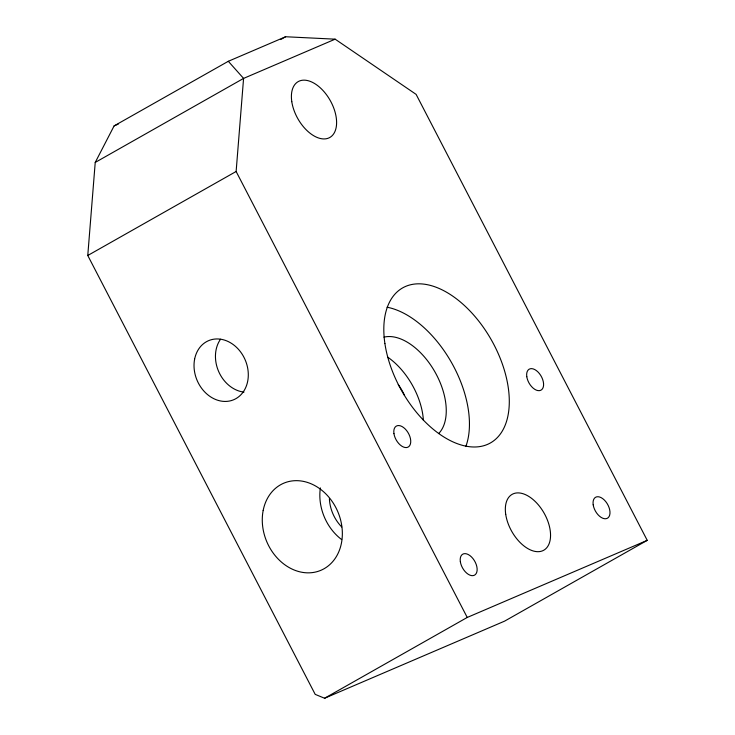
<?xml version="1.0" encoding="UTF-8"?>
<svg xmlns="http://www.w3.org/2000/svg" width="735" height="735" viewBox="0 0 735 735"><rect width="100%" height="100%" fill="white"/><g stroke="black" fill="none" stroke-linecap="round" stroke-linejoin="round"><path stroke-width="1.1" d="M87.768 255.495L95.228 162.435L114.109 125.896L228.309 61.29L285.603 36.75L335.151 39.175L416.12 94.383L647.232 540.344L504.578 621.149L324.585 698.25L315.196 694.364L87.768 255.495L236.128 171.485L243.579 78.406L228.309 61.29M280.632 39.561L285.603 36.75M95.228 162.435L243.579 78.406L335.151 39.175M324.585 698.25L467.239 617.446L647.232 540.344M114.109 125.896L118.28 124.114M236.128 171.485L467.239 617.446M341.729 526.958A36.116 29.4 66.8 0 1 329.381 498.652M341.656 539.573A47.352 38.551 66.8 0 1 320.368 487.921M398.241 384.635A36.116 20.892 60.5 0 1 404.562 395.458M387.069 307.212A89.091 51.542 60.5 0 1 451.612 362.722A89.091 51.542 60.5 0 1 465.815 446.549M383.936 337.154A56.182 32.505 60.5 0 1 434.936 371.91A56.182 32.505 60.5 0 1 438.648 433.586M387.712 357.164A56.182 32.505 60.5 0 1 423.388 420.245M243.974 392.113A32.11 26.138 66.8 0 1 218.764 371.754A32.11 26.138 66.8 0 1 220.528 339.23M263.158 510.522A47.352 38.551 66.8 0 0 314.635 572.234A47.352 38.551 66.8 0 0 329.142 497.494A47.352 38.551 66.8 0 0 263.158 510.522M384.901 343.557A89.091 51.542 60.5 0 0 487.516 444.39A89.091 51.542 60.5 0 0 467.295 308.259A89.091 51.542 60.5 0 0 384.901 343.557M460.34 561.696A12.036 6.964 60.5 0 0 474.204 575.321A12.036 6.964 60.5 0 0 471.475 556.928A12.036 6.964 60.5 0 0 460.34 561.696M593.191 504.789A12.036 6.964 60.5 0 0 607.055 518.414A12.036 6.964 60.5 0 0 604.326 500.02A12.036 6.964 60.5 0 0 593.191 504.789M393.942 433.604A12.036 6.964 60.5 0 0 407.806 447.229A12.036 6.964 60.5 0 0 405.077 428.836A12.036 6.964 60.5 0 0 393.942 433.604M526.793 376.697A12.036 6.964 60.5 0 0 540.666 390.322A12.036 6.964 60.5 0 0 537.928 371.928A12.036 6.964 60.5 0 0 526.793 376.697M291.786 101.66A32.11 18.577 60.5 0 0 328.756 138.005A32.11 18.577 60.5 0 0 321.471 88.944A32.11 18.577 60.5 0 0 291.786 101.66M505.726 514.408A32.11 18.577 60.5 0 0 542.706 550.754A32.11 18.577 60.5 0 0 535.42 501.693A32.11 18.577 60.5 0 0 505.726 514.408M194.619 359.185A32.11 26.138 66.8 0 0 229.513 401.025A32.11 26.138 66.8 0 0 239.353 350.356A32.11 26.138 66.8 0 0 194.619 359.185"/></g></svg>
